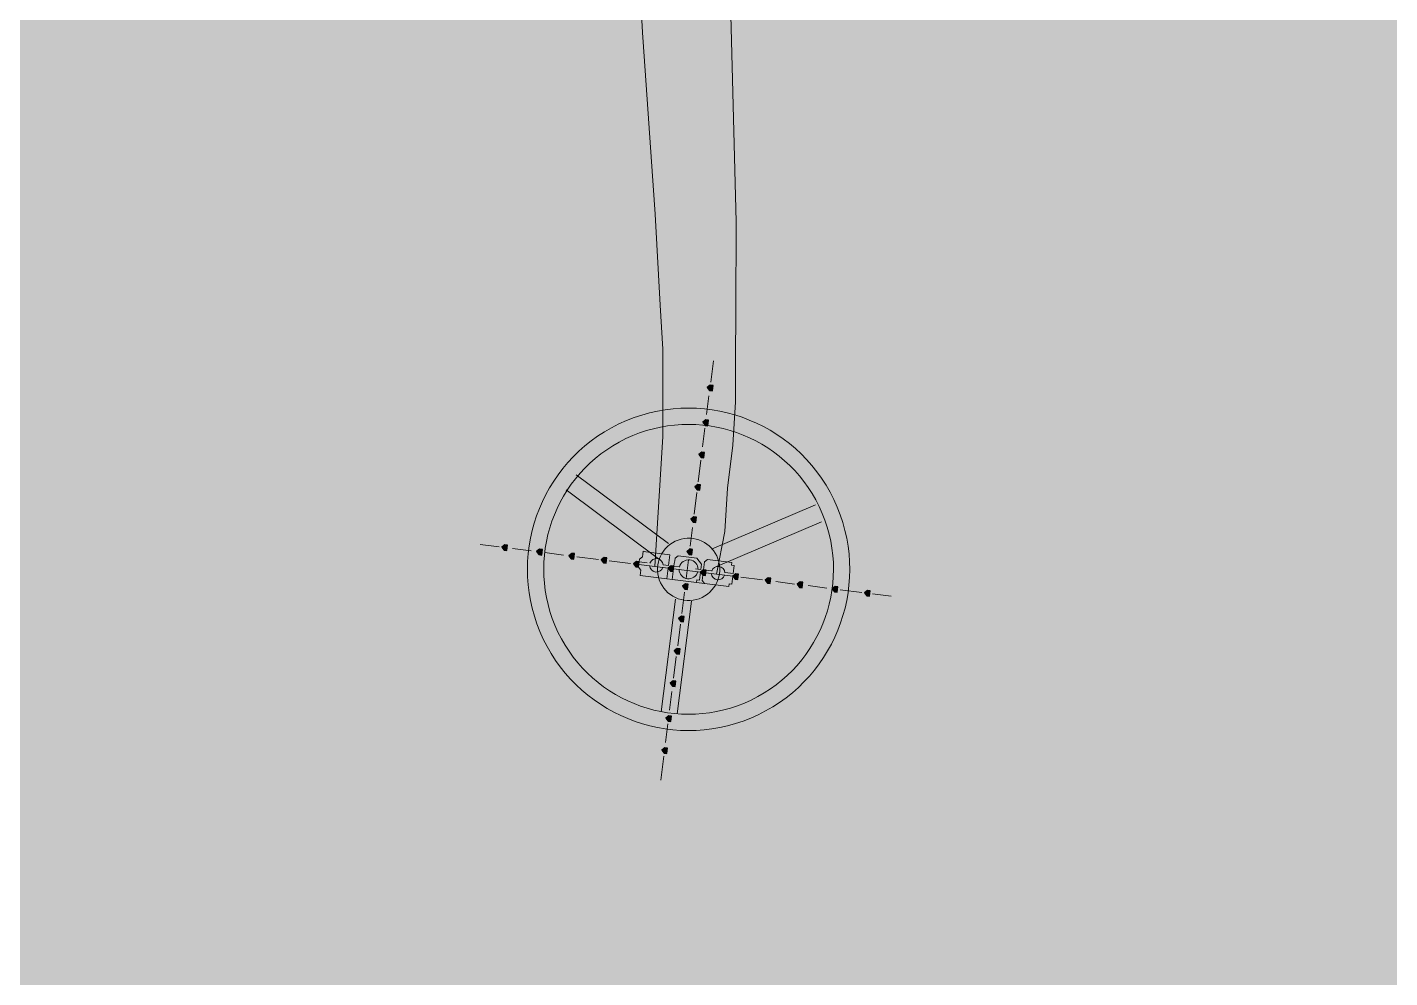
# Model space of a CAD drawing. Header units: metres. Extents: x -4 to 509425, y 7549 to 4732445.
# Drawn here: x 476044.696 to 476048.956, y 4719718.165 to 4719721.135 of the extents above; entities that cross this region are included whole.
import ezdxf

# ---------------------------------------------------------------- set-up
doc = ezdxf.new("R2010")
doc.units = ezdxf.units.M
doc.header["$LTSCALE"] = 0.01
doc.header["$MEASUREMENT"] = 0
doc.layers.get('0').update_dxf_attribs({"lineweight": 0})
doc.layers.add('_SUBESTACIÓN', color=1, linetype='Continuous')
doc.layers.add('SUBESTACION LA VID', color=253, linetype='Continuous')

# ---------------------------------------------------------------- blocks, each defined once
blk = doc.blocks.new('A$Cfff6051d')
at = {"layer": 'SUBESTACION LA VID', "transparency": 33554687}
h = blk.add_hatch(color=256, dxfattribs=at)
h.dxf.hatch_style = 2
h.paths.add_polyline_path([(476046.8389, 4719720.0077), (476046.8399, 4719720.0161), (476046.8315, 4719720.0172), (476046.8221, 4719720.0098), (476046.8294, 4719720.0004), (476046.8378, 4719719.9993)])
h = blk.add_hatch(color=256, dxfattribs=at)
h.dxf.hatch_style = 2
h.paths.add_polyline_path([(476046.8252, 4719719.8985), (476046.8262, 4719719.9069), (476046.8178, 4719719.908), (476046.8084, 4719719.9006), (476046.8157, 4719719.8912), (476046.8241, 4719719.8901)])
h = blk.add_hatch(color=256, dxfattribs=at)
h.dxf.hatch_style = 2
h.paths.add_polyline_path([(476046.8125, 4719719.7977), (476046.8136, 4719719.8061), (476046.8052, 4719719.8072), (476046.7957, 4719719.7998), (476046.8031, 4719719.7904), (476046.8115, 4719719.7893)])
h = blk.add_hatch(color=256, dxfattribs=at)
h.dxf.hatch_style = 2
h.paths.add_polyline_path([(476046.7999, 4719719.6969), (476046.801, 4719719.7053), (476046.7926, 4719719.7064), (476046.7831, 4719719.699), (476046.7904, 4719719.6896), (476046.7988, 4719719.6885)])
h = blk.add_hatch(color=256, dxfattribs=at)
h.dxf.hatch_style = 2
h.paths.add_polyline_path([(476046.7873, 4719719.5961), (476046.7883, 4719719.6045), (476046.7799, 4719719.6056), (476046.7705, 4719719.5982), (476046.7778, 4719719.5888), (476046.7862, 4719719.5877)])
h = blk.add_hatch(color=256, dxfattribs=at)
h.dxf.hatch_style = 2
h.paths.add_polyline_path([(476046.196, 4719719.5081), (476046.1971, 4719719.5165), (476046.1887, 4719719.5176), (476046.1792, 4719719.5102), (476046.1866, 4719719.5008), (476046.195, 4719719.4997)])
h = blk.add_hatch(color=256, dxfattribs=at)
h.dxf.hatch_style = 2
h.paths.add_polyline_path([(476046.3052, 4719719.4944), (476046.3063, 4719719.5028), (476046.2979, 4719719.5039), (476046.2884, 4719719.4965), (476046.2958, 4719719.4871), (476046.3042, 4719719.486)])
h = blk.add_hatch(color=256, dxfattribs=at)
h.dxf.hatch_style = 2
h.paths.add_polyline_path([(476046.406, 4719719.4818), (476046.4071, 4719719.4902), (476046.3987, 4719719.4912), (476046.3892, 4719719.4839), (476046.3966, 4719719.4744), (476046.405, 4719719.4734)])
h = blk.add_hatch(color=256, dxfattribs=at)
h.dxf.hatch_style = 2
h.paths.add_polyline_path([(476046.5068, 4719719.4691), (476046.5079, 4719719.4775), (476046.4995, 4719719.4786), (476046.49, 4719719.4713), (476046.4974, 4719719.4618), (476046.5058, 4719719.4607)])
h = blk.add_hatch(color=256, dxfattribs=at)
h.dxf.hatch_style = 2
h.paths.add_polyline_path([(476046.7746, 4719719.4953), (476046.7757, 4719719.5037), (476046.7673, 4719719.5048), (476046.7578, 4719719.4974), (476046.7652, 4719719.488), (476046.7736, 4719719.4869)])
h = blk.add_hatch(color=256, dxfattribs=at)
h.dxf.hatch_style = 2
h.paths.add_polyline_path([(476046.6076, 4719719.4565), (476046.6087, 4719719.4649), (476046.6003, 4719719.466), (476046.5908, 4719719.4586), (476046.5982, 4719719.4492), (476046.6066, 4719719.4481)])
h = blk.add_hatch(color=256, dxfattribs=at)
h.dxf.hatch_style = 2
h.paths.add_polyline_path([(476046.7168, 4719719.4428), (476046.7179, 4719719.4512), (476046.7095, 4719719.4523), (476046.7, 4719719.4449), (476046.7074, 4719719.4355), (476046.7158, 4719719.4344)])
h = blk.add_hatch(color=256, dxfattribs=at)
h.dxf.hatch_style = 2
h.paths.add_polyline_path([(476046.8177, 4719719.4302), (476046.8187, 4719719.4386), (476046.8103, 4719719.4396), (476046.8009, 4719719.4323), (476046.8082, 4719719.4228), (476046.8166, 4719719.4218)])
h = blk.add_hatch(color=256, dxfattribs=at)
h.dxf.hatch_style = 2
h.paths.add_polyline_path([(476046.7609, 4719719.3861), (476046.762, 4719719.3945), (476046.7536, 4719719.3956), (476046.7441, 4719719.3882), (476046.7515, 4719719.3788), (476046.7599, 4719719.3777)])
h = blk.add_hatch(color=256, dxfattribs=at)
h.dxf.hatch_style = 2
h.paths.add_polyline_path([(476046.9185, 4719719.4175), (476046.9195, 4719719.4259), (476046.9111, 4719719.427), (476046.9017, 4719719.4196), (476046.909, 4719719.4102), (476046.9174, 4719719.4091)])
h = blk.add_hatch(color=256, dxfattribs=at)
h.dxf.hatch_style = 2
h.paths.add_polyline_path([(476047.0193, 4719719.4049), (476047.0203, 4719719.4133), (476047.0119, 4719719.4144), (476047.0025, 4719719.407), (476047.0098, 4719719.3976), (476047.0182, 4719719.3965)])
h = blk.add_hatch(color=256, dxfattribs=at)
h.dxf.hatch_style = 2
h.paths.add_polyline_path([(476047.1201, 4719719.3923), (476047.1211, 4719719.4007), (476047.1127, 4719719.4017), (476047.1033, 4719719.3944), (476047.1106, 4719719.3849), (476047.119, 4719719.3839)])
h = blk.add_hatch(color=256, dxfattribs=at)
h.dxf.hatch_style = 2
h.paths.add_polyline_path([(476047.2293, 4719719.3786), (476047.2303, 4719719.387), (476047.2219, 4719719.388), (476047.2125, 4719719.3807), (476047.2198, 4719719.3712), (476047.2282, 4719719.3702)])
h = blk.add_hatch(color=256, dxfattribs=at)
h.dxf.hatch_style = 2
h.paths.add_polyline_path([(476047.3301, 4719719.3659), (476047.3311, 4719719.3743), (476047.3227, 4719719.3754), (476047.3133, 4719719.368), (476047.3206, 4719719.3586), (476047.329, 4719719.3575)])
h = blk.add_hatch(color=256, dxfattribs=at)
h.dxf.hatch_style = 2
h.paths.add_polyline_path([(476046.7483, 4719719.2853), (476046.7493, 4719719.2937), (476046.7409, 4719719.2947), (476046.7315, 4719719.2874), (476046.7388, 4719719.2779), (476046.7472, 4719719.2769)])
h = blk.add_hatch(color=256, dxfattribs=at)
h.dxf.hatch_style = 2
h.paths.add_polyline_path([(476046.7357, 4719719.1845), (476046.7367, 4719719.1929), (476046.7283, 4719719.1939), (476046.7189, 4719719.1866), (476046.7262, 4719719.1771), (476046.7346, 4719719.1761)])
h = blk.add_hatch(color=256, dxfattribs=at)
h.dxf.hatch_style = 2
h.paths.add_polyline_path([(476046.723, 4719719.0837), (476046.7241, 4719719.0921), (476046.7157, 4719719.0931), (476046.7062, 4719719.0858), (476046.7136, 4719719.0763), (476046.722, 4719719.0753)])
h = blk.add_hatch(color=256, dxfattribs=at)
h.dxf.hatch_style = 2
h.paths.add_polyline_path([(476046.7093, 4719718.9745), (476046.7104, 4719718.9829), (476046.702, 4719718.9839), (476046.6925, 4719718.9766), (476046.6999, 4719718.9671), (476046.7083, 4719718.9661)])
h = blk.add_hatch(color=256, dxfattribs=at)
h.dxf.hatch_style = 2
h.paths.add_polyline_path([(476046.6967, 4719718.8737), (476046.6977, 4719718.8821), (476046.6893, 4719718.8831), (476046.6799, 4719718.8758), (476046.6872, 4719718.8663), (476046.6956, 4719718.8653)])
at = {"layer": 'SUBESTACION LA VID', "lineweight": 15}
for p, q in [((476046.8326, 4719720.0256), (476046.841, 4719720.0928)), ((476046.8199, 4719719.9248), (476046.8273, 4719719.9836)), ((476046.8073, 4719719.824), (476046.8147, 4719719.8828)), ((476046.7936, 4719719.7148), (476046.802, 4719719.782)), ((476046.4124, 4719719.737), (476046.7011, 4719719.5216)), ((476046.6696, 4719719.4743), (476046.3809, 4719719.6897)), ((476046.781, 4719719.614), (476046.7894, 4719719.6812)), ((476046.8355, 4719719.5047), (476047.1601, 4719719.6432)), ((476046.7683, 4719719.5132), (476046.7757, 4719719.572)), ((476047.1789, 4719719.5897), (476046.8544, 4719719.4512)), ((476046.112, 4719719.5186), (476046.1708, 4719719.5113)), ((476046.2128, 4719719.506), (476046.2716, 4719719.4986)), ((476046.3136, 4719719.4934), (476046.3724, 4719719.486)), ((476046.4144, 4719719.4807), (476046.4816, 4719719.4723)), ((476046.5152, 4719719.4681), (476046.5824, 4719719.4597)), ((476046.6244, 4719719.4544), (476046.6832, 4719719.447)), ((476046.6244, 4719719.4544), (476046.6328, 4719719.4534)), ((476046.6255, 4719719.4628), (476046.6339, 4719719.4618)), ((476046.7, 4719719.4449), (476046.7168, 4719719.4428)), ((476046.7252, 4719719.4418), (476046.7841, 4719719.4344)), ((476046.7557, 4719719.4124), (476046.7631, 4719719.4712)), ((476046.8093, 4719719.4312), (476046.8009, 4719719.4323)), ((476046.8271, 4719719.4375), (476046.8355, 4719719.4365)), ((476046.6706, 4719719.4145), (476046.7378, 4719719.4061)), ((476046.7714, 4719719.4018), (476046.8302, 4719719.3945)), ((476046.8261, 4719719.4291), (476046.8933, 4719719.4207)), ((476046.8261, 4719719.4291), (476046.8345, 4719719.4281)), ((476046.9269, 4719719.4165), (476046.9941, 4719719.4081)), ((476047.0361, 4719719.4028), (476047.0949, 4719719.3954)), ((476047.1369, 4719719.3902), (476047.1957, 4719719.3828)), ((476046.6778, 4719718.9955), (476046.7221, 4719719.3483)), ((476046.742, 4719719.3031), (476046.7504, 4719719.3704)), ((476047.2377, 4719719.3775), (476047.3049, 4719719.3691)), ((476047.3385, 4719719.3649), (476047.3973, 4719719.3575)), ((476046.7725, 4719719.342), (476046.7282, 4719718.9892)), ((476046.7294, 4719719.2023), (476046.7378, 4719719.2695)), ((476046.7167, 4719719.1015), (476046.7252, 4719719.1687)), ((476046.7041, 4719719.0007), (476046.7115, 4719719.0595)), ((476046.6915, 4719718.8999), (476046.6988, 4719718.9587)), ((476046.6767, 4719718.7823), (476046.6862, 4719718.8579))]:
    blk.add_line(p, q, dxfattribs=at)
for points in [[(476046.658, 4719719.4502), (476046.6665, 4719719.5856), (476046.6749, 4719719.7211), (476046.6834, 4719719.8566), (476046.6834, 4719719.9931), (476046.6835, 4719720.1296), (476046.6751, 4719720.2672), (476046.6595, 4719720.5507), (476046.6198, 4719721.1188), (476046.6042, 4719721.4023)], [(476046.8513, 4719719.426), (476046.8765, 4719719.5593), (476046.885, 4719719.6948), (476046.9018, 4719719.8292), (476046.9103, 4719719.9646), (476046.9103, 4719720.1012), (476046.9114, 4719720.2461), (476046.9126, 4719720.5275), (476046.8981, 4719721.0924), (476046.8908, 4719721.3749)], [(476046.6843, 4719719.4554), (476046.7011, 4719719.4533), (476046.7021, 4719719.4617), (476046.7032, 4719719.4701), (476046.7043, 4719719.4785), (476046.7053, 4719719.4869), (476046.6969, 4719719.488), (476046.6885, 4719719.489), (476046.6801, 4719719.4901), (476046.6465, 4719719.4943), (476046.6381, 4719719.4954), (476046.6297, 4719719.4964), (476046.6213, 4719719.4975), (476046.6203, 4719719.4891), (476046.6192, 4719719.4807), (476046.6097, 4719719.4733), (476046.6087, 4719719.4649), (476046.6339, 4719719.4618)], [(476046.7641, 4719719.4796), (476046.7473, 4719719.4817), (476046.7389, 4719719.4827), (476046.7305, 4719719.4838), (476046.7211, 4719719.4764), (476046.72, 4719719.468), (476046.7189, 4719719.4596), (476046.7179, 4719719.4512), (476046.7347, 4719719.4491)], [(476046.7641, 4719719.4796), (476046.7809, 4719719.4774), (476046.7893, 4719719.4764), (476046.7967, 4719719.4669), (476046.804, 4719719.4575), (476046.803, 4719719.4491), (476046.8019, 4719719.4407), (476046.7851, 4719719.4428)], [(476046.6832, 4719719.447), (476046.7, 4719719.4449), (476046.699, 4719719.4365), (476046.6979, 4719719.4281), (476046.6969, 4719719.4197), (476046.6958, 4719719.4113), (476046.6874, 4719719.4124), (476046.679, 4719719.4134), (476046.6706, 4719719.4145), (476046.637, 4719719.4187), (476046.6286, 4719719.4197), (476046.6202, 4719719.4208), (476046.6118, 4719719.4219), (476046.6129, 4719719.4303), (476046.6139, 4719719.4387), (476046.6066, 4719719.4481), (476046.6076, 4719719.4565), (476046.6328, 4719719.4534)], [(476046.7546, 4719719.404), (476046.7378, 4719719.4061), (476046.7294, 4719719.4071), (476046.721, 4719719.4082), (476046.7126, 4719719.4092), (476046.7137, 4719719.4176), (476046.7147, 4719719.426), (476046.7158, 4719719.4344), (476046.7168, 4719719.4428), (476046.7337, 4719719.4407)], [(476046.7546, 4719719.404), (476046.7714, 4719719.4018), (476046.7798, 4719719.4008), (476046.7882, 4719719.3997), (476046.7893, 4719719.4081), (476046.7977, 4719719.4071), (476046.7987, 4719719.4155), (476046.7998, 4719719.4239), (476046.8009, 4719719.4323), (476046.7841, 4719719.4344)], [(476046.8765, 4719719.4228), (476046.9017, 4719719.4196), (476046.9006, 4719719.4112), (476046.8995, 4719719.4028), (476046.8985, 4719719.3944), (476046.8901, 4719719.3955), (476046.889, 4719719.3871), (476046.8806, 4719719.3882), (476046.8722, 4719719.3892), (476046.8302, 4719719.3945), (476046.8218, 4719719.3955), (476046.8134, 4719719.3966), (476046.8061, 4719719.406), (476046.8071, 4719719.4144), (476046.8082, 4719719.4228), (476046.8093, 4719719.4312), (476046.8261, 4719719.4291)], [(476046.8775, 4719719.4312), (476046.9027, 4719719.428), (476046.9038, 4719719.4364), (476046.9048, 4719719.4448), (476046.9059, 4719719.4533), (476046.8975, 4719719.4543), (476046.8985, 4719719.4627), (476046.8901, 4719719.4638), (476046.8817, 4719719.4648), (476046.8397, 4719719.4701), (476046.8313, 4719719.4711), (476046.8229, 4719719.4722), (476046.8135, 4719719.4648), (476046.8124, 4719719.4564), (476046.8114, 4719719.448), (476046.8103, 4719719.4396), (476046.8271, 4719719.4375)]]:
    blk.add_lwpolyline(points, dxfattribs=at)
at = {"layer": 'SUBESTACION LA VID'}
for points in [[(476046.8389, 4719720.0077), (476046.8399, 4719720.0161), (476046.8315, 4719720.0172), (476046.8221, 4719720.0098), (476046.8294, 4719720.0004), (476046.8378, 4719719.9993)], [(476046.8252, 4719719.8985), (476046.8262, 4719719.9069), (476046.8178, 4719719.908), (476046.8084, 4719719.9006), (476046.8157, 4719719.8912), (476046.8241, 4719719.8901)], [(476046.8125, 4719719.7977), (476046.8136, 4719719.8061), (476046.8052, 4719719.8072), (476046.7957, 4719719.7998), (476046.8031, 4719719.7904), (476046.8115, 4719719.7893)], [(476046.7999, 4719719.6969), (476046.801, 4719719.7053), (476046.7926, 4719719.7064), (476046.7831, 4719719.699), (476046.7904, 4719719.6896), (476046.7988, 4719719.6885)], [(476046.7873, 4719719.5961), (476046.7883, 4719719.6045), (476046.7799, 4719719.6056), (476046.7705, 4719719.5982), (476046.7778, 4719719.5888), (476046.7862, 4719719.5877)], [(476046.196, 4719719.5081), (476046.1971, 4719719.5165), (476046.1887, 4719719.5176), (476046.1792, 4719719.5102), (476046.1866, 4719719.5008), (476046.195, 4719719.4997)], [(476046.3052, 4719719.4944), (476046.3063, 4719719.5028), (476046.2979, 4719719.5039), (476046.2884, 4719719.4965), (476046.2958, 4719719.4871), (476046.3042, 4719719.486)], [(476046.406, 4719719.4818), (476046.4071, 4719719.4902), (476046.3987, 4719719.4912), (476046.3892, 4719719.4839), (476046.3966, 4719719.4744), (476046.405, 4719719.4734)], [(476046.5068, 4719719.4691), (476046.5079, 4719719.4775), (476046.4995, 4719719.4786), (476046.49, 4719719.4713), (476046.4974, 4719719.4618), (476046.5058, 4719719.4607)], [(476046.7746, 4719719.4953), (476046.7757, 4719719.5037), (476046.7673, 4719719.5048), (476046.7578, 4719719.4974), (476046.7652, 4719719.488), (476046.7736, 4719719.4869)], [(476046.6076, 4719719.4565), (476046.6087, 4719719.4649), (476046.6003, 4719719.466), (476046.5908, 4719719.4586), (476046.5982, 4719719.4492), (476046.6066, 4719719.4481)], [(476046.7168, 4719719.4428), (476046.7179, 4719719.4512), (476046.7095, 4719719.4523), (476046.7, 4719719.4449), (476046.7074, 4719719.4355), (476046.7158, 4719719.4344)], [(476046.8177, 4719719.4302), (476046.8187, 4719719.4386), (476046.8103, 4719719.4396), (476046.8009, 4719719.4323), (476046.8082, 4719719.4228), (476046.8166, 4719719.4218)], [(476046.7609, 4719719.3861), (476046.762, 4719719.3945), (476046.7536, 4719719.3956), (476046.7441, 4719719.3882), (476046.7515, 4719719.3788), (476046.7599, 4719719.3777)], [(476046.9185, 4719719.4175), (476046.9195, 4719719.4259), (476046.9111, 4719719.427), (476046.9017, 4719719.4196), (476046.909, 4719719.4102), (476046.9174, 4719719.4091)], [(476047.0193, 4719719.4049), (476047.0203, 4719719.4133), (476047.0119, 4719719.4144), (476047.0025, 4719719.407), (476047.0098, 4719719.3976), (476047.0182, 4719719.3965)], [(476047.1201, 4719719.3923), (476047.1211, 4719719.4007), (476047.1127, 4719719.4017), (476047.1033, 4719719.3944), (476047.1106, 4719719.3849), (476047.119, 4719719.3839)], [(476047.2293, 4719719.3786), (476047.2303, 4719719.387), (476047.2219, 4719719.388), (476047.2125, 4719719.3807), (476047.2198, 4719719.3712), (476047.2282, 4719719.3702)], [(476047.3301, 4719719.3659), (476047.3311, 4719719.3743), (476047.3227, 4719719.3754), (476047.3133, 4719719.368), (476047.3206, 4719719.3586), (476047.329, 4719719.3575)], [(476046.7483, 4719719.2853), (476046.7493, 4719719.2937), (476046.7409, 4719719.2947), (476046.7315, 4719719.2874), (476046.7388, 4719719.2779), (476046.7472, 4719719.2769)], [(476046.7357, 4719719.1845), (476046.7367, 4719719.1929), (476046.7283, 4719719.1939), (476046.7189, 4719719.1866), (476046.7262, 4719719.1771), (476046.7346, 4719719.1761)], [(476046.723, 4719719.0837), (476046.7241, 4719719.0921), (476046.7157, 4719719.0931), (476046.7062, 4719719.0858), (476046.7136, 4719719.0763), (476046.722, 4719719.0753)], [(476046.7093, 4719718.9745), (476046.7104, 4719718.9829), (476046.702, 4719718.9839), (476046.6925, 4719718.9766), (476046.6999, 4719718.9671), (476046.7083, 4719718.9661)], [(476046.6967, 4719718.8737), (476046.6977, 4719718.8821), (476046.6893, 4719718.8831), (476046.6799, 4719718.8758), (476046.6872, 4719718.8663), (476046.6956, 4719718.8653)]]:
    blk.add_lwpolyline(points, close=True, dxfattribs=at)
at = {"layer": 'SUBESTACION LA VID', "lineweight": 0}
for points in [[(476046.8389, 4719720.0077), (476046.8399, 4719720.0161), (476046.8315, 4719720.0172), (476046.8221, 4719720.0098), (476046.8294, 4719720.0004), (476046.8378, 4719719.9993)], [(476046.8252, 4719719.8985), (476046.8262, 4719719.9069), (476046.8178, 4719719.908), (476046.8084, 4719719.9006), (476046.8157, 4719719.8912), (476046.8241, 4719719.8901)], [(476046.8125, 4719719.7977), (476046.8136, 4719719.8061), (476046.8052, 4719719.8072), (476046.7957, 4719719.7998), (476046.8031, 4719719.7904), (476046.8115, 4719719.7893)], [(476046.7999, 4719719.6969), (476046.801, 4719719.7053), (476046.7926, 4719719.7064), (476046.7831, 4719719.699), (476046.7904, 4719719.6896), (476046.7988, 4719719.6885)], [(476046.7873, 4719719.5961), (476046.7883, 4719719.6045), (476046.7799, 4719719.6056), (476046.7705, 4719719.5982), (476046.7778, 4719719.5888), (476046.7862, 4719719.5877)], [(476046.196, 4719719.5081), (476046.1971, 4719719.5165), (476046.1887, 4719719.5176), (476046.1792, 4719719.5102), (476046.1866, 4719719.5008), (476046.195, 4719719.4997)], [(476046.3052, 4719719.4944), (476046.3063, 4719719.5028), (476046.2979, 4719719.5039), (476046.2884, 4719719.4965), (476046.2958, 4719719.4871), (476046.3042, 4719719.486)], [(476046.406, 4719719.4818), (476046.4071, 4719719.4902), (476046.3987, 4719719.4912), (476046.3892, 4719719.4839), (476046.3966, 4719719.4744), (476046.405, 4719719.4734)], [(476046.5068, 4719719.4691), (476046.5079, 4719719.4775), (476046.4995, 4719719.4786), (476046.49, 4719719.4713), (476046.4974, 4719719.4618), (476046.5058, 4719719.4607)], [(476046.7746, 4719719.4953), (476046.7757, 4719719.5037), (476046.7673, 4719719.5048), (476046.7578, 4719719.4974), (476046.7652, 4719719.488), (476046.7736, 4719719.4869)], [(476046.6076, 4719719.4565), (476046.6087, 4719719.4649), (476046.6003, 4719719.466), (476046.5908, 4719719.4586), (476046.5982, 4719719.4492), (476046.6066, 4719719.4481)], [(476046.7168, 4719719.4428), (476046.7179, 4719719.4512), (476046.7095, 4719719.4523), (476046.7, 4719719.4449), (476046.7074, 4719719.4355), (476046.7158, 4719719.4344)], [(476046.8177, 4719719.4302), (476046.8187, 4719719.4386), (476046.8103, 4719719.4396), (476046.8009, 4719719.4323), (476046.8082, 4719719.4228), (476046.8166, 4719719.4218)], [(476046.7609, 4719719.3861), (476046.762, 4719719.3945), (476046.7536, 4719719.3956), (476046.7441, 4719719.3882), (476046.7515, 4719719.3788), (476046.7599, 4719719.3777)], [(476046.9185, 4719719.4175), (476046.9195, 4719719.4259), (476046.9111, 4719719.427), (476046.9017, 4719719.4196), (476046.909, 4719719.4102), (476046.9174, 4719719.4091)], [(476047.0193, 4719719.4049), (476047.0203, 4719719.4133), (476047.0119, 4719719.4144), (476047.0025, 4719719.407), (476047.0098, 4719719.3976), (476047.0182, 4719719.3965)], [(476047.1201, 4719719.3923), (476047.1211, 4719719.4007), (476047.1127, 4719719.4017), (476047.1033, 4719719.3944), (476047.1106, 4719719.3849), (476047.119, 4719719.3839)], [(476047.2293, 4719719.3786), (476047.2303, 4719719.387), (476047.2219, 4719719.388), (476047.2125, 4719719.3807), (476047.2198, 4719719.3712), (476047.2282, 4719719.3702)], [(476047.3301, 4719719.3659), (476047.3311, 4719719.3743), (476047.3227, 4719719.3754), (476047.3133, 4719719.368), (476047.3206, 4719719.3586), (476047.329, 4719719.3575)], [(476046.7483, 4719719.2853), (476046.7493, 4719719.2937), (476046.7409, 4719719.2947), (476046.7315, 4719719.2874), (476046.7388, 4719719.2779), (476046.7472, 4719719.2769)], [(476046.7357, 4719719.1845), (476046.7367, 4719719.1929), (476046.7283, 4719719.1939), (476046.7189, 4719719.1866), (476046.7262, 4719719.1771), (476046.7346, 4719719.1761)], [(476046.723, 4719719.0837), (476046.7241, 4719719.0921), (476046.7157, 4719719.0931), (476046.7062, 4719719.0858), (476046.7136, 4719719.0763), (476046.722, 4719719.0753)], [(476046.7093, 4719718.9745), (476046.7104, 4719718.9829), (476046.702, 4719718.9839), (476046.6925, 4719718.9766), (476046.6999, 4719718.9671), (476046.7083, 4719718.9661)], [(476046.6967, 4719718.8737), (476046.6977, 4719718.8821), (476046.6893, 4719718.8831), (476046.6799, 4719718.8758), (476046.6872, 4719718.8663), (476046.6956, 4719718.8653)]]:
    blk.add_lwpolyline(points, close=True, dxfattribs=at)
at = {"layer": 'SUBESTACION LA VID', "lineweight": 15}
for points, knots in [([(476046.5458, 4719719.8954), (476046.2949, 4719719.7752), (476046.1891, 4719719.4743), (476046.3093, 4719719.2234), (476046.4296, 4719718.9726), (476046.7305, 4719718.8667), (476046.9814, 4719718.987), (476047.2322, 4719719.1073), (476047.3381, 4719719.4081), (476047.2178, 4719719.659), (476047.0975, 4719719.9099), (476046.7967, 4719720.0157), (476046.5458, 4719719.8954)], [0, 0, 0, 0, 1, 1, 1, 2, 2, 2, 3, 3, 3, 4, 4, 4, 4]), ([(476046.5676, 4719719.8496), (476046.3421, 4719719.7414), (476046.247, 4719719.4708), (476046.3552, 4719719.2453), (476046.4634, 4719719.0198), (476046.734, 4719718.9247), (476046.9595, 4719719.0329), (476047.185, 4719719.1411), (476047.2802, 4719719.4116), (476047.1719, 4719719.6372), (476047.0637, 4719719.8627), (476046.7932, 4719719.9578), (476046.5676, 4719719.8496)], [0, 0, 0, 0, 1, 1, 1, 2, 2, 2, 3, 3, 3, 4, 4, 4, 4]), ([(476046.7215, 4719719.529), (476046.673, 4719719.5057), (476046.6525, 4719719.4476), (476046.6758, 4719719.3991), (476046.6991, 4719719.3506), (476046.7572, 4719719.3302), (476046.8057, 4719719.3534), (476046.8542, 4719719.3767), (476046.8746, 4719719.4349), (476046.8514, 4719719.4833), (476046.8281, 4719719.5318), (476046.7699, 4719719.5523), (476046.7215, 4719719.529)], [0, 0, 0, 0, 1, 1, 1, 2, 2, 2, 3, 3, 3, 4, 4, 4, 4]), ([(476046.6839, 4719719.455), (476046.6834, 4719719.4652), (476046.6756, 4719719.4736), (476046.6654, 4719719.4749), (476046.6552, 4719719.4761), (476046.6456, 4719719.47), (476046.6426, 4719719.4602)], [0, 0, 0, 0, 1, 1, 1, 2, 2, 2, 2]), ([(476046.6416, 4719719.4527), (476046.6422, 4719719.4425), (476046.65, 4719719.4341), (476046.6601, 4719719.4329), (476046.6703, 4719719.4316), (476046.6799, 4719719.4378), (476046.683, 4719719.4475)], [0, 0, 0, 0, 1, 1, 1, 2, 2, 2, 2]), ([(476046.8771, 4719719.4308), (476046.8766, 4719719.441), (476046.8688, 4719719.4494), (476046.8586, 4719719.4506), (476046.8485, 4719719.4519), (476046.8388, 4719719.4457), (476046.8358, 4719719.436)], [0, 0, 0, 0, 1, 1, 1, 2, 2, 2, 2]), ([(476046.8348, 4719719.4285), (476046.8354, 4719719.4183), (476046.8432, 4719719.4099), (476046.8533, 4719719.4086), (476046.8635, 4719719.4074), (476046.8731, 4719719.4135), (476046.8762, 4719719.4233)], [0, 0, 0, 0, 1, 1, 1, 2, 2, 2, 2])]:
    blk.add_open_spline(points, degree=3, knots=knots, dxfattribs=at)
for points in [[(476046.7339, 4719719.4414), (476046.7339, 4719719.4264), (476046.745, 4719719.4137), (476046.7599, 4719719.4118)], [(476046.7673, 4719719.4706), (476046.7524, 4719719.4725), (476046.7385, 4719719.463), (476046.7348, 4719719.4484)], [(476046.7599, 4719719.4118), (476046.7748, 4719719.41), (476046.7887, 4719719.4195), (476046.7923, 4719719.434)], [(476046.7932, 4719719.4411), (476046.7933, 4719719.4561), (476046.7821, 4719719.4688), (476046.7673, 4719719.4706)]]:
    blk.add_open_spline(points, degree=3, dxfattribs=at)

msp = doc.modelspace()

# ---------------------------------------------------------------- hatches: boundary and pattern name
at = {"layer": '_SUBESTACIÓN', "transparency": 33554559}
h = msp.add_hatch(color=1, dxfattribs=at)
h.dxf.hatch_style = 1
h.paths.add_polyline_path([(475968.6399, 4719805.825), (476089.9386, 4719790.615), (476078.1686, 4719696.74), (475956.8686, 4719711.9502)])

# ---------------------------------------------------------------- block references
at = {"linetype": 'Continuous'}
msp.add_blockref('A$Cfff6051d', (0, 0), dxfattribs=at)

doc.saveas('drawing.dxf')
